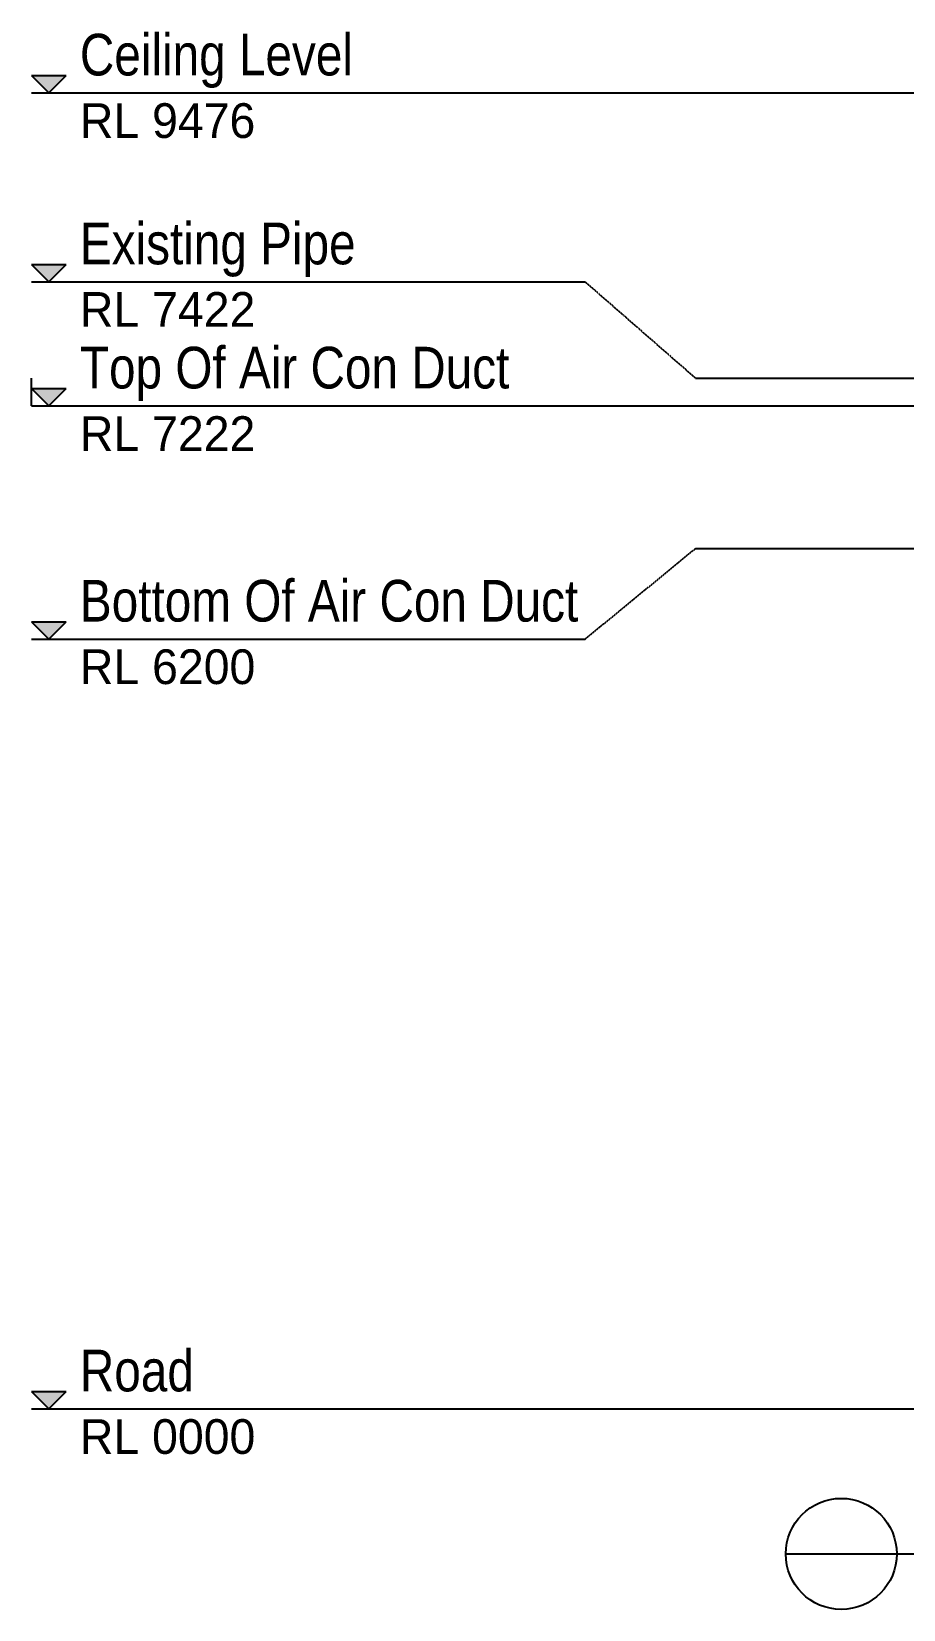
# Model space of a CAD drawing. Header units: millimetres. Extents: x 9116 to 195096, y -114281 to 55636.
# Drawn here: x 115479 to 121760, y -35093 to -23731 of the extents above; entities that cross this region are included whole.
import ezdxf

# ---------------------------------------------------------------- set-up
doc = ezdxf.new("R2010")
doc.units = ezdxf.units.MM
doc.linetypes.add('KwikScaf_DASHED', pattern=[3.75, 2.5, -1.25])
doc.layers.add('Grid Lines', color=252, linetype='CONTINUOUS')
doc.styles.add('ARCH', font='archd.shx', dxfattribs={"height": 250})

msp = doc.modelspace()

# ---------------------------------------------------------------- hatches: boundary and pattern name
at = {"layer": 'Grid Lines'}
for points in [[(115603.6, -24172.7), (115728.6, -24047.7), (115478.6, -24047.7)], [(115603.6, -25532.7), (115728.6, -25407.7), (115478.6, -25407.7)], [(115603.6, -26426.7), (115728.6, -26301.7), (115478.6, -26301.7)], [(115603.6, -28105.2), (115728.6, -27980.2), (115478.6, -27980.2)], [(115603.6, -33648.7), (115728.6, -33523.7), (115478.6, -33523.7)]]:
    msp.add_hatch(color=252, dxfattribs=at).paths.add_polyline_path(points)

# ---------------------------------------------------------------- linework, layer by layer
at = {"layer": 'Grid Lines', "color": 252}
for p, q in [((115478.6, -24047.7), (115728.6, -24047.7)), ((115478.6, -24047.7), (115603.6, -24172.7)), ((115603.6, -24172.7), (115728.6, -24047.7)), ((115478.6, -25407.7), (115728.6, -25407.7)), ((115478.6, -25407.7), (115603.6, -25532.7)), ((115603.6, -25532.7), (115728.6, -25407.7)), ((115478.6, -26301.7), (115728.6, -26301.7)), ((115478.6, -26301.7), (115603.6, -26426.7)), ((115603.6, -26426.7), (115728.6, -26301.7)), ((115478.6, -27980.2), (115728.6, -27980.2)), ((115478.6, -27980.2), (115603.6, -28105.2)), ((115603.6, -28105.2), (115728.6, -27980.2)), ((115478.6, -33523.7), (115728.6, -33523.7)), ((115478.6, -33523.7), (115603.6, -33648.7)), ((115603.6, -33648.7), (115728.6, -33523.7))]:
    msp.add_line(p, q, dxfattribs=at)
at = {"layer": 'Grid Lines', "color": 252, "linetype": 'KwikScaf_DASHED'}
for p, q in [((115478.6, -24172.7), (139068.9, -24172.7)), ((115478.6, -25532.7), (119466.8, -25532.7)), ((120262.5, -26226.7), (119466.8, -25532.7)), ((120262.5, -26226.7), (139068.9, -26226.7)), ((115478.6, -26426.7), (139068.9, -26426.7)), ((119466.8, -28105.2), (120262.5, -27452.4)), ((120262.5, -27452.4), (139068.9, -27452.4)), ((115478.6, -28105.2), (119466.8, -28105.2)), ((115478.6, -33648.7), (139068.9, -33648.7))]:
    msp.add_line(p, q, dxfattribs=at)
at = {"layer": 'Grid Lines'}
for p, q in [((115478.6, -26426.7), (115478.6, -26226.7)), ((120912.3, -34692.7), (123872.1, -34692.7))]:
    msp.add_line(p, q, dxfattribs=at)
msp.add_circle((121312.3, -34692.7), 400, dxfattribs=at)

# ---------------------------------------------------------------- texts
at = {"layer": 'Grid Lines', "color": 252, "char_height": 250, "attachment_point": 1, "style": 'ARCH'}
for s, insert, width in [('{\\fArial Narrow|b0|i0|c0|p34;\\H1.2x;Ceiling Level}\\PRL 9476', (115826.9, -23746.5), 2442.342), ('{\\fArial Narrow|b0|i0|c0|p34;\\H1.2x;Existing Pipe}\\PRL 7422', (115826.9, -25106.5), 2442.342), ('{\\fArial Narrow|b0|i0|c0|p34;\\H1.2x;Top Of Air Con Duct}\\PRL 7222', (115826.9, -26000.5), 3671.031), ('{\\fArial Narrow|b0|i0|c0|p34;\\H1.2x;Bottom Of Air Con Duct\\Farchd|c0;\\H0.83333x;\\PRL 6200}', (115826.9, -27679.1), 3799.906), ('{\\fArial Narrow|b0|i0|c0|p34;\\H1.2x;Road\\Farchd|c0;\\H0.83333x;\\PRL 0000}', (115826.9, -33222.5), 3799.906)]:
    msp.add_mtext(s, dxfattribs=dict(at, insert=insert, width=width))

doc.saveas('drawing.dxf')
